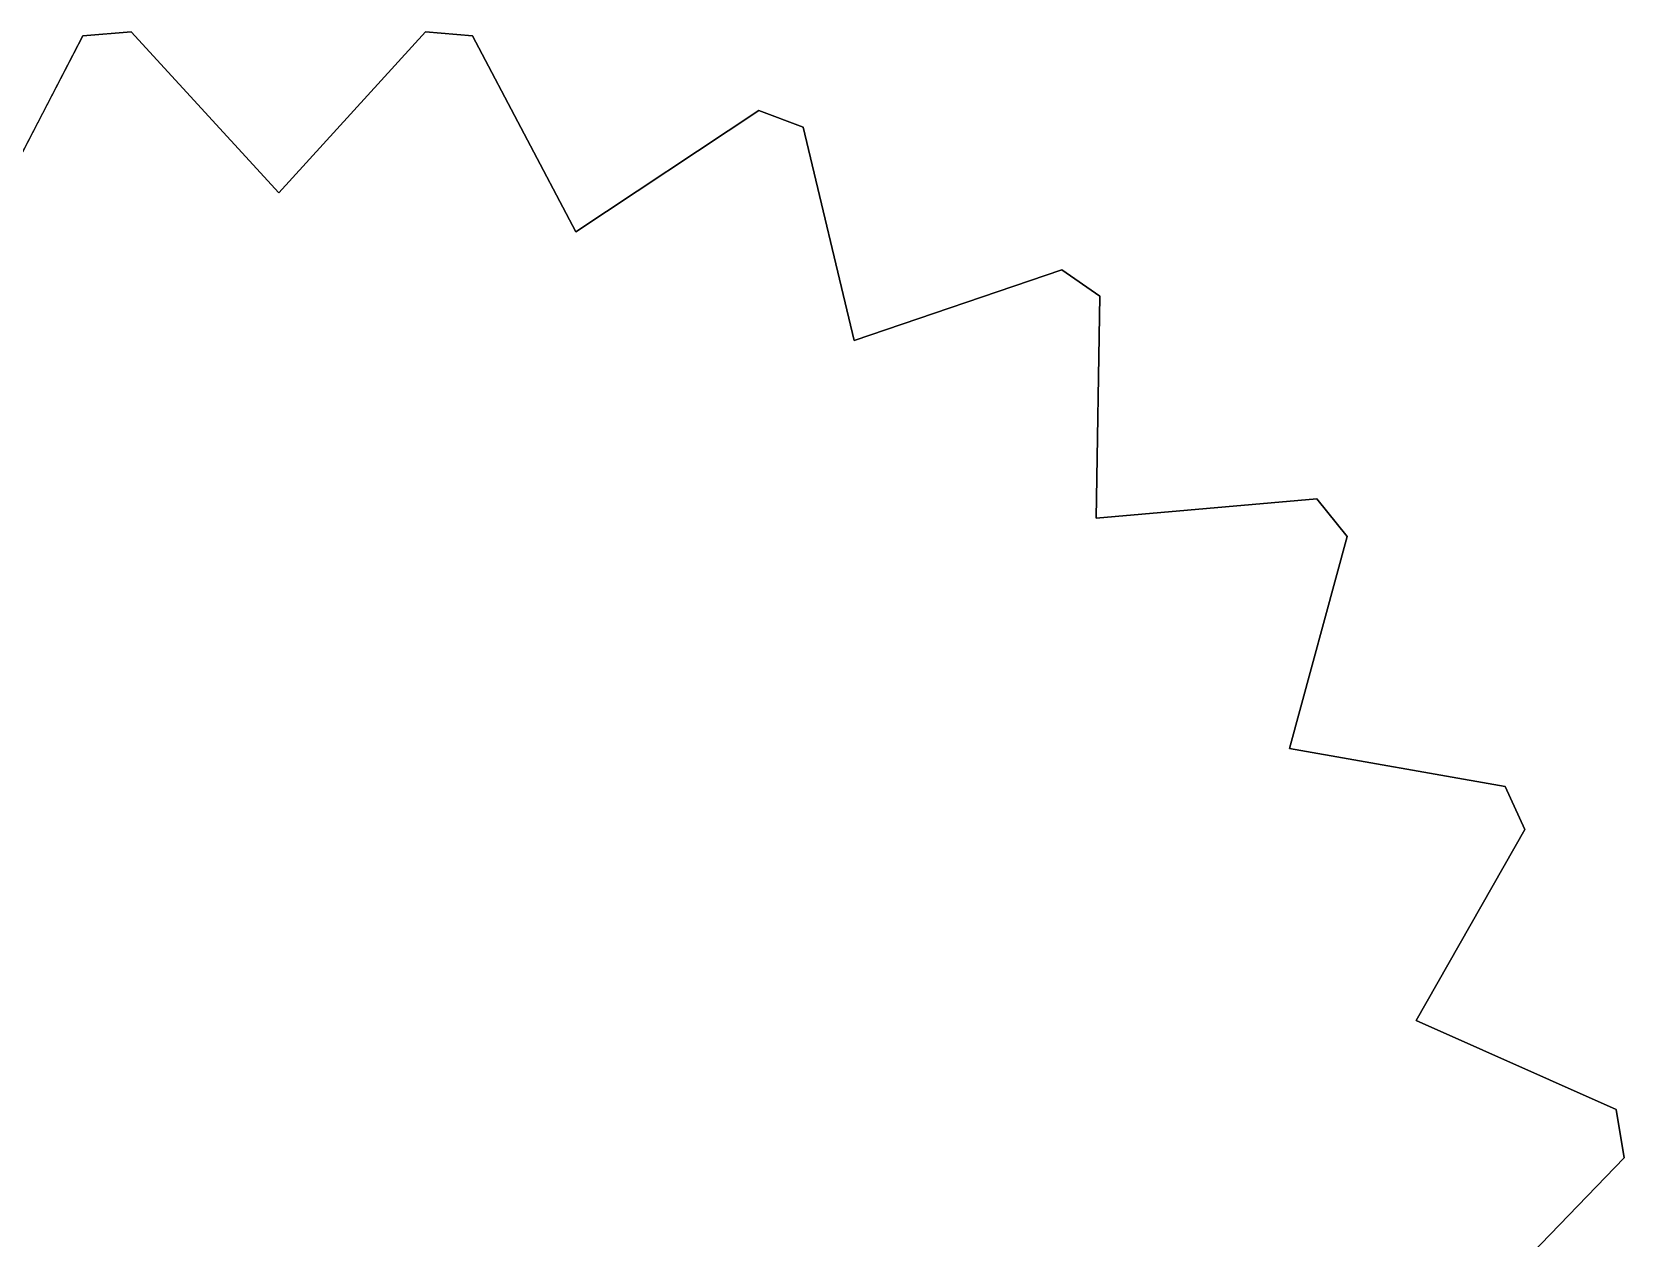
# Model space of a CAD drawing. Header units: millimetres. Extents: x -658 to 1307, y -81 to 472.
# Drawn here: x 1118.229 to 1121.375, y 43.924 to 46.307 of the extents above; entities that cross this region are included whole.
import ezdxf

# ---------------------------------------------------------------- set-up
doc = ezdxf.new("R2010")
doc.units = ezdxf.units.MM
doc.layers.get('0').update_dxf_attribs({"true_color": 0xffffff})

# ---------------------------------------------------------------- blocks, each defined once
blk = doc.blocks.new('Group67_1')
for p, q in [((1118.1282, 45.9115, 3), (1118.3297, 46.299, 3)), ((1118.3297, 46.299, 0.0004), (1118.1282, 45.9115, 0.0004)), ((1118.1282, 45.9115, 7.6996), (1118.3297, 46.299, 7.6996)), ((1118.3297, 46.299, 4.7), (1118.1282, 45.9115, 4.7)), ((1118.1282, 45.9115, 9.3996), (1118.3297, 46.299, 9.3996)), ((1118.3297, 46.299, 12.3992), (1118.1282, 45.9115, 12.3992)), ((1118.1282, 45.9115, 14.0992), (1118.3297, 46.299, 14.0992)), ((1118.3297, 46.299, 17.0988), (1118.1282, 45.9115, 17.0988)), ((1118.1282, 45.9115, 18.7988), (1118.3297, 46.299, 18.7988)), ((1118.3297, 46.299, 21.7984), (1118.1282, 45.9115, 21.7984)), ((1118.3297, 46.299, 23.4984), (1118.1282, 45.9115, 23.4984)), ((1118.1282, 45.9115, 26.498), (1118.3297, 46.299, 26.498)), ((1118.1282, 45.9115, 31.1975), (1118.3297, 46.299, 31.1975)), ((1118.3297, 46.299, 28.198), (1118.1282, 45.9115, 28.198)), ((1118.1282, 45.9115, 32.8975), (1118.3297, 46.299, 32.8975)), ((1118.3297, 46.299, 35.8971), (1118.1282, 45.9115, 35.8971)), ((1118.1282, 45.9115, 40.5967), (1118.3297, 46.299, 40.5967)), ((1118.3297, 46.299, 37.5971), (1118.1282, 45.9115, 37.5971)), ((1118.1282, 45.9115, 42.2967), (1118.3297, 46.299, 42.2967)), ((1118.3297, 46.299, 45.2963), (1118.1282, 45.9115, 45.2963)), ((1118.3297, 46.299, 3), (1118.4253, 46.3067, 3)), ((1118.4253, 46.3067, 0.0004), (1118.3297, 46.299, 0.0004)), ((1118.3297, 46.299, 7.6996), (1118.4253, 46.3067, 7.6996)), ((1118.4253, 46.3067, 4.7), (1118.3297, 46.299, 4.7)), ((1118.3297, 46.299, 9.3996), (1118.4253, 46.3067, 9.3996)), ((1118.4253, 46.3067, 12.3992), (1118.3297, 46.299, 12.3992)), ((1118.3297, 46.299, 14.0992), (1118.4253, 46.3067, 14.0992)), ((1118.4253, 46.3067, 17.0988), (1118.3297, 46.299, 17.0988)), ((1118.3297, 46.299, 18.7988), (1118.4253, 46.3067, 18.7988)), ((1118.4253, 46.3067, 21.7984), (1118.3297, 46.299, 21.7984)), ((1118.4253, 46.3067, 23.4984), (1118.3297, 46.299, 23.4984)), ((1118.3297, 46.299, 26.498), (1118.4253, 46.3067, 26.498)), ((1118.3297, 46.299, 31.1975), (1118.4253, 46.3067, 31.1975)), ((1118.4253, 46.3067, 28.198), (1118.3297, 46.299, 28.198)), ((1118.3297, 46.299, 32.8975), (1118.4253, 46.3067, 32.8975)), ((1118.4253, 46.3067, 35.8971), (1118.3297, 46.299, 35.8971)), ((1118.3297, 46.299, 40.5967), (1118.4253, 46.3067, 40.5967)), ((1118.4253, 46.3067, 37.5971), (1118.3297, 46.299, 37.5971)), ((1118.3297, 46.299, 42.2967), (1118.4253, 46.3067, 42.2967)), ((1118.4253, 46.3067, 45.2963), (1118.3297, 46.299, 45.2963)), ((1118.3297, 46.299, 3), (1118.3297, 46.299, 0.0004)), ((1118.3297, 46.299, 4.7), (1118.3297, 46.299, 7.6996)), ((1118.3297, 46.299, 9.3996), (1118.3297, 46.299, 12.3992)), ((1118.3297, 46.299, 14.0992), (1118.3297, 46.299, 17.0988)), ((1118.3297, 46.299, 18.7988), (1118.3297, 46.299, 21.7984)), ((1118.3297, 46.299, 26.498), (1118.3297, 46.299, 23.4984)), ((1118.3297, 46.299, 28.198), (1118.3297, 46.299, 31.1975)), ((1118.3297, 46.299, 32.8975), (1118.3297, 46.299, 35.8971)), ((1118.3297, 46.299, 40.5967), (1118.3297, 46.299, 37.5971)), ((1118.3297, 46.299, 45.2963), (1118.3297, 46.299, 42.2967)), ((1118.4253, 46.3067, 3), (1118.7172, 45.989, 3)), ((1118.7172, 45.989, 0.0004), (1118.4253, 46.3067, 0.0004)), ((1118.4253, 46.3067, 0.0004), (1118.4253, 46.3067, 3)), ((1118.4253, 46.3067, 7.6996), (1118.7172, 45.989, 7.6996)), ((1118.7172, 45.989, 4.7), (1118.4253, 46.3067, 4.7)), ((1118.4253, 46.3067, 4.7), (1118.4253, 46.3067, 7.6996)), ((1118.4253, 46.3067, 9.3996), (1118.4253, 46.3067, 12.3992)), ((1118.4253, 46.3067, 9.3996), (1118.7172, 45.989, 9.3996)), ((1118.7172, 45.989, 12.3992), (1118.4253, 46.3067, 12.3992)), ((1118.4253, 46.3067, 14.0992), (1118.7172, 45.989, 14.0992)), ((1118.7172, 45.989, 17.0988), (1118.4253, 46.3067, 17.0988)), ((1118.4253, 46.3067, 17.0988), (1118.4253, 46.3067, 14.0992)), ((1118.4253, 46.3067, 18.7988), (1118.4253, 46.3067, 21.7984)), ((1118.4253, 46.3067, 18.7988), (1118.7172, 45.989, 18.7988)), ((1118.7172, 45.989, 21.7984), (1118.4253, 46.3067, 21.7984)), ((1118.7172, 45.989, 23.4984), (1118.4253, 46.3067, 23.4984)), ((1118.4253, 46.3067, 26.498), (1118.7172, 45.989, 26.498)), ((1118.4253, 46.3067, 23.4984), (1118.4253, 46.3067, 26.498)), ((1118.4253, 46.3067, 31.1975), (1118.7172, 45.989, 31.1975)), ((1118.7172, 45.989, 28.198), (1118.4253, 46.3067, 28.198)), ((1118.4253, 46.3067, 31.1975), (1118.4253, 46.3067, 28.198)), ((1118.4253, 46.3067, 32.8975), (1118.7172, 45.989, 32.8975)), ((1118.7172, 45.989, 35.8971), (1118.4253, 46.3067, 35.8971)), ((1118.4253, 46.3067, 35.8971), (1118.4253, 46.3067, 32.8975)), ((1118.4253, 46.3067, 40.5967), (1118.7172, 45.989, 40.5967)), ((1118.7172, 45.989, 37.5971), (1118.4253, 46.3067, 37.5971)), ((1118.4253, 46.3067, 37.5971), (1118.4253, 46.3067, 40.5967)), ((1118.4253, 46.3067, 42.2967), (1118.7172, 45.989, 42.2967)), ((1118.7172, 45.989, 45.2963), (1118.4253, 46.3067, 45.2963)), ((1118.4253, 46.3067, 45.2963), (1118.4253, 46.3067, 42.2967)), ((1118.7172, 45.989, 3), (1119.0065, 46.3067, 3)), ((1119.0065, 46.3067, 0.0004), (1118.7172, 45.989, 0.0004)), ((1118.7172, 45.989, 7.6996), (1119.0065, 46.3067, 7.6996)), ((1119.0065, 46.3067, 4.7), (1118.7172, 45.989, 4.7)), ((1118.7172, 45.989, 9.3996), (1119.0065, 46.3067, 9.3996)), ((1119.0065, 46.3067, 12.3992), (1118.7172, 45.989, 12.3992)), ((1118.7172, 45.989, 14.0992), (1119.0065, 46.3067, 14.0992)), ((1119.0065, 46.3067, 17.0988), (1118.7172, 45.989, 17.0988)), ((1118.7172, 45.989, 18.7988), (1119.0065, 46.3067, 18.7988)), ((1119.0065, 46.3067, 21.7984), (1118.7172, 45.989, 21.7984)), ((1119.0065, 46.3067, 23.4984), (1118.7172, 45.989, 23.4984)), ((1118.7172, 45.989, 26.498), (1119.0065, 46.3067, 26.498)), ((1118.7172, 45.989, 31.1975), (1119.0065, 46.3067, 31.1975)), ((1119.0065, 46.3067, 28.198), (1118.7172, 45.989, 28.198)), ((1118.7172, 45.989, 32.8975), (1119.0065, 46.3067, 32.8975)), ((1119.0065, 46.3067, 35.8971), (1118.7172, 45.989, 35.8971)), ((1118.7172, 45.989, 40.5967), (1119.0065, 46.3067, 40.5967)), ((1119.0065, 46.3067, 37.5971), (1118.7172, 45.989, 37.5971)), ((1118.7172, 45.989, 42.2967), (1119.0065, 46.3067, 42.2967)), ((1119.0065, 46.3067, 45.2963), (1118.7172, 45.989, 45.2963)), ((1119.0065, 46.3067, 3), (1119.0995, 46.299, 3)), ((1119.0995, 46.299, 0.0004), (1119.0065, 46.3067, 0.0004)), ((1119.0065, 46.3067, 0.0004), (1119.0065, 46.3067, 3)), ((1119.0065, 46.3067, 7.6996), (1119.0995, 46.299, 7.6996)), ((1119.0995, 46.299, 4.7), (1119.0065, 46.3067, 4.7)), ((1119.0065, 46.3067, 7.6996), (1119.0065, 46.3067, 4.7)), ((1119.0065, 46.3067, 9.3996), (1119.0065, 46.3067, 12.3992)), ((1119.0065, 46.3067, 9.3996), (1119.0995, 46.299, 9.3996)), ((1119.0995, 46.299, 12.3992), (1119.0065, 46.3067, 12.3992)), ((1119.0065, 46.3067, 14.0992), (1119.0065, 46.3067, 17.0988)), ((1119.0065, 46.3067, 14.0992), (1119.0995, 46.299, 14.0992)), ((1119.0995, 46.299, 17.0988), (1119.0065, 46.3067, 17.0988)), ((1119.0065, 46.3067, 18.7988), (1119.0065, 46.3067, 21.7984)), ((1119.0065, 46.3067, 18.7988), (1119.0995, 46.299, 18.7988)), ((1119.0995, 46.299, 21.7984), (1119.0065, 46.3067, 21.7984)), ((1119.0995, 46.299, 23.4984), (1119.0065, 46.3067, 23.4984)), ((1119.0065, 46.3067, 26.498), (1119.0995, 46.299, 26.498)), ((1119.0065, 46.3067, 23.4984), (1119.0065, 46.3067, 26.498)), ((1119.0065, 46.3067, 31.1975), (1119.0995, 46.299, 31.1975)), ((1119.0995, 46.299, 28.198), (1119.0065, 46.3067, 28.198)), ((1119.0065, 46.3067, 28.198), (1119.0065, 46.3067, 31.1975)), ((1119.0065, 46.3067, 32.8975), (1119.0065, 46.3067, 35.8971)), ((1119.0065, 46.3067, 32.8975), (1119.0995, 46.299, 32.8975)), ((1119.0995, 46.299, 35.8971), (1119.0065, 46.3067, 35.8971)), ((1119.0065, 46.3067, 40.5967), (1119.0995, 46.299, 40.5967)), ((1119.0995, 46.299, 37.5971), (1119.0065, 46.3067, 37.5971)), ((1119.0065, 46.3067, 40.5967), (1119.0065, 46.3067, 37.5971)), ((1119.0065, 46.3067, 42.2967), (1119.0065, 46.3067, 45.2963)), ((1119.0995, 46.299, 42.2967), (1119.0065, 46.3067, 42.2967)), ((1119.0995, 46.299, 45.2963), (1119.0065, 46.3067, 45.2963)), ((1119.0995, 46.299, 3), (1119.3036, 45.9115, 3)), ((1119.3036, 45.9115, 0.0004), (1119.0995, 46.299, 0.0004)), ((1119.0995, 46.299, 3), (1119.0995, 46.299, 0.0004)), ((1119.0995, 46.299, 7.6996), (1119.3036, 45.9115, 7.6996)), ((1119.3036, 45.9115, 4.7), (1119.0995, 46.299, 4.7)), ((1119.0995, 46.299, 4.7), (1119.0995, 46.299, 7.6996)), ((1119.0995, 46.299, 9.3996), (1119.0995, 46.299, 12.3992)), ((1119.0995, 46.299, 9.3996), (1119.3036, 45.9115, 9.3996)), ((1119.3036, 45.9115, 12.3992), (1119.0995, 46.299, 12.3992)), ((1119.0995, 46.299, 14.0992), (1119.0995, 46.299, 17.0988)), ((1119.0995, 46.299, 14.0992), (1119.3036, 45.9115, 14.0992)), ((1119.3036, 45.9115, 17.0988), (1119.0995, 46.299, 17.0988)), ((1119.0995, 46.299, 18.7988), (1119.3036, 45.9115, 18.7988)), ((1119.3036, 45.9115, 21.7984), (1119.0995, 46.299, 21.7984)), ((1119.0995, 46.299, 21.7984), (1119.0995, 46.299, 18.7988)), ((1119.3036, 45.9115, 23.4984), (1119.0995, 46.299, 23.4984)), ((1119.0995, 46.299, 26.498), (1119.3036, 45.9115, 26.498)), ((1119.0995, 46.299, 26.498), (1119.0995, 46.299, 23.4984)), ((1119.0995, 46.299, 31.1975), (1119.3036, 45.9115, 31.1975)), ((1119.3036, 45.9115, 28.198), (1119.0995, 46.299, 28.198)), ((1119.0995, 46.299, 31.1975), (1119.0995, 46.299, 28.198)), ((1119.0995, 46.299, 32.8975), (1119.0995, 46.299, 35.8971)), ((1119.0995, 46.299, 32.8975), (1119.3036, 45.9115, 32.8975)), ((1119.3036, 45.9115, 35.8971), (1119.0995, 46.299, 35.8971)), ((1119.0995, 46.299, 40.5967), (1119.3036, 45.9115, 40.5967)), ((1119.3036, 45.9115, 37.5971), (1119.0995, 46.299, 37.5971)), ((1119.0995, 46.299, 40.5967), (1119.0995, 46.299, 37.5971)), ((1119.3036, 45.9115, 42.2967), (1119.0995, 46.299, 42.2967)), ((1119.3036, 45.9115, 45.2963), (1119.0995, 46.299, 45.2963)), ((1119.0995, 46.299, 45.2963), (1119.0995, 46.299, 42.2967)), ((1119.3036, 45.9115, 3), (1119.6652, 46.1517, 3)), ((1119.6652, 46.1517, 0.0004), (1119.3036, 45.9115, 0.0004)), ((1119.3036, 45.9115, 7.6996), (1119.6652, 46.1517, 7.6996)), ((1119.6652, 46.1517, 4.7), (1119.3036, 45.9115, 4.7)), ((1119.3036, 45.9115, 9.3996), (1119.6652, 46.1517, 9.3996)), ((1119.6652, 46.1517, 12.3992), (1119.3036, 45.9115, 12.3992)), ((1119.3036, 45.9115, 14.0992), (1119.6652, 46.1517, 14.0992)), ((1119.6652, 46.1517, 17.0988), (1119.3036, 45.9115, 17.0988)), ((1119.3036, 45.9115, 18.7988), (1119.6652, 46.1517, 18.7988)), ((1119.6652, 46.1517, 21.7984), (1119.3036, 45.9115, 21.7984)), ((1119.6652, 46.1517, 23.4984), (1119.3036, 45.9115, 23.4984)), ((1119.3036, 45.9115, 26.498), (1119.6652, 46.1517, 26.498)), ((1119.3036, 45.9115, 31.1975), (1119.6652, 46.1517, 31.1975)), ((1119.6652, 46.1517, 28.198), (1119.3036, 45.9115, 28.198)), ((1119.3036, 45.9115, 32.8975), (1119.6652, 46.1517, 32.8975)), ((1119.6652, 46.1517, 35.8971), (1119.3036, 45.9115, 35.8971)), ((1119.3036, 45.9115, 40.5967), (1119.6652, 46.1517, 40.5967)), ((1119.6652, 46.1517, 37.5971), (1119.3036, 45.9115, 37.5971)), ((1119.6652, 46.1517, 42.2967), (1119.3036, 45.9115, 42.2967)), ((1119.6652, 46.1517, 45.2963), (1119.3036, 45.9115, 45.2963)), ((1119.6652, 46.1517, 3), (1119.753, 46.1182, 3)), ((1119.753, 46.1182, 0.0004), (1119.6652, 46.1517, 0.0004)), ((1119.6652, 46.1517, 3), (1119.6652, 46.1517, 0.0004)), ((1119.6652, 46.1517, 7.6996), (1119.753, 46.1182, 7.6996)), ((1119.753, 46.1182, 4.7), (1119.6652, 46.1517, 4.7)), ((1119.6652, 46.1517, 7.6996), (1119.6652, 46.1517, 4.7)), ((1119.6652, 46.1517, 12.3992), (1119.6652, 46.1517, 9.3996)), ((1119.6652, 46.1517, 9.3996), (1119.753, 46.1182, 9.3996)), ((1119.753, 46.1182, 12.3992), (1119.6652, 46.1517, 12.3992)), ((1119.6652, 46.1517, 17.0988), (1119.6652, 46.1517, 14.0992)), ((1119.6652, 46.1517, 14.0992), (1119.753, 46.1182, 14.0992)), ((1119.753, 46.1182, 17.0988), (1119.6652, 46.1517, 17.0988)), ((1119.6652, 46.1517, 21.7984), (1119.6652, 46.1517, 18.7988)), ((1119.6652, 46.1517, 18.7988), (1119.753, 46.1182, 18.7988)), ((1119.753, 46.1182, 21.7984), (1119.6652, 46.1517, 21.7984)), ((1119.753, 46.1182, 23.4984), (1119.6652, 46.1517, 23.4984)), ((1119.6652, 46.1517, 26.498), (1119.753, 46.1182, 26.498)), ((1119.6652, 46.1517, 26.498), (1119.6652, 46.1517, 23.4984)), ((1119.6652, 46.1517, 31.1975), (1119.753, 46.1182, 31.1975)), ((1119.753, 46.1182, 28.198), (1119.6652, 46.1517, 28.198)), ((1119.6652, 46.1517, 31.1975), (1119.6652, 46.1517, 28.198)), ((1119.6652, 46.1517, 35.8971), (1119.6652, 46.1517, 32.8975)), ((1119.6652, 46.1517, 32.8975), (1119.753, 46.1182, 32.8975)), ((1119.753, 46.1182, 35.8971), (1119.6652, 46.1517, 35.8971)), ((1119.6652, 46.1517, 40.5967), (1119.753, 46.1182, 40.5967)), ((1119.753, 46.1182, 37.5971), (1119.6652, 46.1517, 37.5971)), ((1119.6652, 46.1517, 37.5971), (1119.6652, 46.1517, 40.5967)), ((1119.6652, 46.1517, 45.2963), (1119.6652, 46.1517, 42.2967)), ((1119.6652, 46.1517, 42.2967), (1119.753, 46.1182, 42.2967)), ((1119.753, 46.1182, 45.2963), (1119.6652, 46.1517, 45.2963)), ((1119.753, 46.1182, 3), (1119.8538, 45.6971, 3)), ((1119.8538, 45.6971, 0.0004), (1119.753, 46.1182, 0.0004)), ((1119.753, 46.1182, 0.0004), (1119.753, 46.1182, 3)), ((1119.753, 46.1182, 7.6996), (1119.8538, 45.6971, 7.6996)), ((1119.8538, 45.6971, 4.7), (1119.753, 46.1182, 4.7)), ((1119.753, 46.1182, 7.6996), (1119.753, 46.1182, 4.7)), ((1119.753, 46.1182, 9.3996), (1119.753, 46.1182, 12.3992)), ((1119.753, 46.1182, 9.3996), (1119.8538, 45.6971, 9.3996)), ((1119.8538, 45.6971, 12.3992), (1119.753, 46.1182, 12.3992)), ((1119.753, 46.1182, 14.0992), (1119.753, 46.1182, 17.0988)), ((1119.753, 46.1182, 14.0992), (1119.8538, 45.6971, 14.0992)), ((1119.8538, 45.6971, 17.0988), (1119.753, 46.1182, 17.0988)), ((1119.753, 46.1182, 18.7988), (1119.753, 46.1182, 21.7984)), ((1119.753, 46.1182, 18.7988), (1119.8538, 45.6971, 18.7988)), ((1119.8538, 45.6971, 21.7984), (1119.753, 46.1182, 21.7984)), ((1119.8538, 45.6971, 23.4984), (1119.753, 46.1182, 23.4984)), ((1119.753, 46.1182, 26.498), (1119.8538, 45.6971, 26.498)), ((1119.753, 46.1182, 23.4984), (1119.753, 46.1182, 26.498)), ((1119.753, 46.1182, 31.1975), (1119.8538, 45.6971, 31.1975)), ((1119.8538, 45.6971, 28.198), (1119.753, 46.1182, 28.198)), ((1119.753, 46.1182, 31.1975), (1119.753, 46.1182, 28.198)), ((1119.753, 46.1182, 32.8975), (1119.753, 46.1182, 35.8971)), ((1119.753, 46.1182, 32.8975), (1119.8538, 45.6971, 32.8975)), ((1119.8538, 45.6971, 35.8971), (1119.753, 46.1182, 35.8971)), ((1119.753, 46.1182, 40.5967), (1119.8538, 45.6971, 40.5967)), ((1119.8538, 45.6971, 37.5971), (1119.753, 46.1182, 37.5971)), ((1119.753, 46.1182, 40.5967), (1119.753, 46.1182, 37.5971)), ((1119.753, 46.1182, 42.2967), (1119.753, 46.1182, 45.2963)), ((1119.8538, 45.6971, 42.2967), (1119.753, 46.1182, 42.2967)), ((1119.8538, 45.6971, 45.2963), (1119.753, 46.1182, 45.2963)), ((1118.7172, 45.989, 3), (1118.7172, 45.989, 0.0004)), ((1118.7172, 45.989, 7.6996), (1118.7172, 45.989, 4.7)), ((1118.7172, 45.989, 12.3992), (1118.7172, 45.989, 9.3996)), ((1118.7172, 45.989, 17.0988), (1118.7172, 45.989, 14.0992)), ((1118.7172, 45.989, 21.7984), (1118.7172, 45.989, 18.7988)), ((1118.7172, 45.989, 26.498), (1118.7172, 45.989, 23.4984)), ((1118.7172, 45.989, 31.1975), (1118.7172, 45.989, 28.198)), ((1118.7172, 45.989, 35.8971), (1118.7172, 45.989, 32.8975)), ((1118.7172, 45.989, 40.5967), (1118.7172, 45.989, 37.5971)), ((1118.7172, 45.989, 42.2967), (1118.7172, 45.989, 45.2963)), ((1119.3036, 45.9115, 0.0004), (1119.3036, 45.9115, 3)), ((1119.3036, 45.9115, 7.6996), (1119.3036, 45.9115, 4.7)), ((1119.3036, 45.9115, 12.3992), (1119.3036, 45.9115, 9.3996)), ((1119.3036, 45.9115, 14.0992), (1119.3036, 45.9115, 17.0988)), ((1119.3036, 45.9115, 18.7988), (1119.3036, 45.9115, 21.7984)), ((1119.3036, 45.9115, 26.498), (1119.3036, 45.9115, 23.4984)), ((1119.3036, 45.9115, 28.198), (1119.3036, 45.9115, 31.1975)), ((1119.3036, 45.9115, 35.8971), (1119.3036, 45.9115, 32.8975)), ((1119.3036, 45.9115, 40.5967), (1119.3036, 45.9115, 37.5971)), ((1119.3036, 45.9115, 42.2967), (1119.3036, 45.9115, 45.2963)), ((1119.8538, 45.6971, 3), (1120.2645, 45.8366, 3)), ((1120.2645, 45.8366, 0.0004), (1119.8538, 45.6971, 0.0004)), ((1119.8538, 45.6971, 7.6996), (1120.2645, 45.8366, 7.6996)), ((1120.2645, 45.8366, 4.7), (1119.8538, 45.6971, 4.7)), ((1119.8538, 45.6971, 9.3996), (1120.2645, 45.8366, 9.3996)), ((1120.2645, 45.8366, 12.3992), (1119.8538, 45.6971, 12.3992)), ((1119.8538, 45.6971, 14.0992), (1120.2645, 45.8366, 14.0992)), ((1120.2645, 45.8366, 17.0988), (1119.8538, 45.6971, 17.0988)), ((1119.8538, 45.6971, 18.7988), (1120.2645, 45.8366, 18.7988)), ((1120.2645, 45.8366, 21.7984), (1119.8538, 45.6971, 21.7984)), ((1120.2645, 45.8366, 23.4984), (1119.8538, 45.6971, 23.4984)), ((1119.8538, 45.6971, 26.498), (1120.2645, 45.8366, 26.498)), ((1119.8538, 45.6971, 31.1975), (1120.2645, 45.8366, 31.1975)), ((1120.2645, 45.8366, 28.198), (1119.8538, 45.6971, 28.198)), ((1119.8538, 45.6971, 32.8975), (1120.2645, 45.8366, 32.8975)), ((1120.2645, 45.8366, 35.8971), (1119.8538, 45.6971, 35.8971)), ((1119.8538, 45.6971, 40.5967), (1120.2645, 45.8366, 40.5967)), ((1120.2645, 45.8366, 37.5971), (1119.8538, 45.6971, 37.5971)), ((1120.2645, 45.8366, 42.2967), (1119.8538, 45.6971, 42.2967)), ((1120.2645, 45.8366, 45.2963), (1119.8538, 45.6971, 45.2963)), ((1120.2645, 45.8366, 3), (1120.3394, 45.7849, 3)), ((1120.3394, 45.7849, 0.0004), (1120.2645, 45.8366, 0.0004)), ((1120.2645, 45.8366, 3), (1120.2645, 45.8366, 0.0004)), ((1120.2645, 45.8366, 7.6996), (1120.3394, 45.7849, 7.6996)), ((1120.3394, 45.7849, 4.7), (1120.2645, 45.8366, 4.7)), ((1120.2645, 45.8366, 4.7), (1120.2645, 45.8366, 7.6996)), ((1120.2645, 45.8366, 12.3992), (1120.2645, 45.8366, 9.3996)), ((1120.2645, 45.8366, 9.3996), (1120.3394, 45.7849, 9.3996)), ((1120.3394, 45.7849, 12.3992), (1120.2645, 45.8366, 12.3992)), ((1120.2645, 45.8366, 17.0988), (1120.2645, 45.8366, 14.0992)), ((1120.2645, 45.8366, 14.0992), (1120.3394, 45.7849, 14.0992)), ((1120.3394, 45.7849, 17.0988), (1120.2645, 45.8366, 17.0988)), ((1120.2645, 45.8366, 21.7984), (1120.2645, 45.8366, 18.7988)), ((1120.2645, 45.8366, 18.7988), (1120.3394, 45.7849, 18.7988)), ((1120.3394, 45.7849, 21.7984), (1120.2645, 45.8366, 21.7984)), ((1120.3394, 45.7849, 23.4984), (1120.2645, 45.8366, 23.4984)), ((1120.2645, 45.8366, 26.498), (1120.3394, 45.7849, 26.498)), ((1120.2645, 45.8366, 26.498), (1120.2645, 45.8366, 23.4984)), ((1120.2645, 45.8366, 31.1975), (1120.3394, 45.7849, 31.1975)), ((1120.3394, 45.7849, 28.198), (1120.2645, 45.8366, 28.198)), ((1120.2645, 45.8366, 31.1975), (1120.2645, 45.8366, 28.198)), ((1120.2645, 45.8366, 35.8971), (1120.2645, 45.8366, 32.8975)), ((1120.2645, 45.8366, 32.8975), (1120.3394, 45.7849, 32.8975)), ((1120.3394, 45.7849, 35.8971), (1120.2645, 45.8366, 35.8971)), ((1120.2645, 45.8366, 40.5967), (1120.3394, 45.7849, 40.5967)), ((1120.3394, 45.7849, 37.5971), (1120.2645, 45.8366, 37.5971)), ((1120.2645, 45.8366, 37.5971), (1120.2645, 45.8366, 40.5967)), ((1120.2645, 45.8366, 45.2963), (1120.2645, 45.8366, 42.2967)), ((1120.2645, 45.8366, 42.2967), (1120.3394, 45.7849, 42.2967)), ((1120.3394, 45.7849, 45.2963), (1120.2645, 45.8366, 45.2963)), ((1120.3394, 45.7849, 0.0004), (1120.3317, 45.3458, 0.0004)), ((1120.3317, 45.3458, 3), (1120.3394, 45.7849, 3)), ((1120.3394, 45.7849, 7.6996), (1120.3317, 45.3458, 7.6996)), ((1120.3317, 45.3458, 4.7), (1120.3394, 45.7849, 4.7)), ((1120.3394, 45.7849, 9.3996), (1120.3317, 45.3458, 9.3996)), ((1120.3317, 45.3458, 12.3992), (1120.3394, 45.7849, 12.3992)), ((1120.3394, 45.7849, 14.0992), (1120.3317, 45.3458, 14.0992)), ((1120.3317, 45.3458, 17.0988), (1120.3394, 45.7849, 17.0988)), ((1120.3394, 45.7849, 18.7988), (1120.3317, 45.3458, 18.7988)), ((1120.3317, 45.3458, 21.7984), (1120.3394, 45.7849, 21.7984)), ((1120.3317, 45.3458, 23.4984), (1120.3394, 45.7849, 23.4984)), ((1120.3394, 45.7849, 26.498), (1120.3317, 45.3458, 26.498)), ((1120.3394, 45.7849, 31.1975), (1120.3317, 45.3458, 31.1975)), ((1120.3317, 45.3458, 28.198), (1120.3394, 45.7849, 28.198)), ((1120.3394, 45.7849, 32.8975), (1120.3317, 45.3458, 32.8975)), ((1120.3317, 45.3458, 35.8971), (1120.3394, 45.7849, 35.8971)), ((1120.3394, 45.7849, 37.5971), (1120.3317, 45.3458, 37.5971)), ((1120.3317, 45.3458, 40.5967), (1120.3394, 45.7849, 40.5967)), ((1120.3317, 45.3458, 42.2967), (1120.3394, 45.7849, 42.2967)), ((1120.3317, 45.3458, 45.2963), (1120.3394, 45.7849, 45.2963)), ((1120.3394, 45.7849, 3), (1120.3394, 45.7849, 0.0004)), ((1120.3394, 45.7849, 4.7), (1120.3394, 45.7849, 7.6996)), ((1120.3394, 45.7849, 9.3996), (1120.3394, 45.7849, 12.3992)), ((1120.3394, 45.7849, 14.0992), (1120.3394, 45.7849, 17.0988)), ((1120.3394, 45.7849, 18.7988), (1120.3394, 45.7849, 21.7984)), ((1120.3394, 45.7849, 23.4984), (1120.3394, 45.7849, 26.498)), ((1120.3394, 45.7849, 28.198), (1120.3394, 45.7849, 31.1975)), ((1120.3394, 45.7849, 35.8971), (1120.3394, 45.7849, 32.8975)), ((1120.3394, 45.7849, 40.5967), (1120.3394, 45.7849, 37.5971)), ((1120.3394, 45.7849, 42.2967), (1120.3394, 45.7849, 45.2963)), ((1119.8538, 45.6971, 3), (1119.8538, 45.6971, 0.0004)), ((1119.8538, 45.6971, 4.7), (1119.8538, 45.6971, 7.6996)), ((1119.8538, 45.6971, 9.3996), (1119.8538, 45.6971, 12.3992)), ((1119.8538, 45.6971, 17.0988), (1119.8538, 45.6971, 14.0992)), ((1119.8538, 45.6971, 18.7988), (1119.8538, 45.6971, 21.7984)), ((1119.8538, 45.6971, 26.498), (1119.8538, 45.6971, 23.4984)), ((1119.8538, 45.6971, 31.1975), (1119.8538, 45.6971, 28.198)), ((1119.8538, 45.6971, 35.8971), (1119.8538, 45.6971, 32.8975)), ((1119.8538, 45.6971, 37.5971), (1119.8538, 45.6971, 40.5967)), ((1119.8538, 45.6971, 42.2967), (1119.8538, 45.6971, 45.2963)), ((1120.3317, 45.3458, 0.0004), (1120.7682, 45.3845, 0.0004)), ((1120.7682, 45.3845, 3), (1120.3317, 45.3458, 3)), ((1120.3317, 45.3458, 7.6996), (1120.7682, 45.3845, 7.6996)), ((1120.7682, 45.3845, 4.7), (1120.3317, 45.3458, 4.7)), ((1120.3317, 45.3458, 9.3996), (1120.7682, 45.3845, 9.3996)), ((1120.7682, 45.3845, 12.3992), (1120.3317, 45.3458, 12.3992)), ((1120.3317, 45.3458, 14.0992), (1120.7682, 45.3845, 14.0992)), ((1120.7682, 45.3845, 17.0988), (1120.3317, 45.3458, 17.0988)), ((1120.3317, 45.3458, 18.7988), (1120.7682, 45.3845, 18.7988)), ((1120.7682, 45.3845, 21.7984), (1120.3317, 45.3458, 21.7984)), ((1120.7682, 45.3845, 23.4984), (1120.3317, 45.3458, 23.4984)), ((1120.3317, 45.3458, 26.498), (1120.7682, 45.3845, 26.498)), ((1120.3317, 45.3458, 31.1975), (1120.7682, 45.3845, 31.1975)), ((1120.7682, 45.3845, 28.198), (1120.3317, 45.3458, 28.198)), ((1120.3317, 45.3458, 32.8975), (1120.7682, 45.3845, 32.8975)), ((1120.7682, 45.3845, 35.8971), (1120.3317, 45.3458, 35.8971)), ((1120.3317, 45.3458, 37.5971), (1120.7682, 45.3845, 37.5971)), ((1120.7682, 45.3845, 40.5967), (1120.3317, 45.3458, 40.5967)), ((1120.7682, 45.3845, 42.2967), (1120.3317, 45.3458, 42.2967)), ((1120.7682, 45.3845, 45.2963), (1120.3317, 45.3458, 45.2963)), ((1120.7682, 45.3845, 0.0004), (1120.8277, 45.3096, 0.0004)), ((1120.8277, 45.3096, 3), (1120.7682, 45.3845, 3)), ((1120.7682, 45.3845, 3), (1120.7682, 45.3845, 0.0004)), ((1120.7682, 45.3845, 7.6996), (1120.8277, 45.3096, 7.6996)), ((1120.8277, 45.3096, 4.7), (1120.7682, 45.3845, 4.7)), ((1120.7682, 45.3845, 7.6996), (1120.7682, 45.3845, 4.7)), ((1120.7682, 45.3845, 9.3996), (1120.8277, 45.3096, 9.3996)), ((1120.8277, 45.3096, 12.3992), (1120.7682, 45.3845, 12.3992)), ((1120.7682, 45.3845, 12.3992), (1120.7682, 45.3845, 9.3996)), ((1120.7682, 45.3845, 14.0992), (1120.8277, 45.3096, 14.0992)), ((1120.8277, 45.3096, 17.0988), (1120.7682, 45.3845, 17.0988)), ((1120.7682, 45.3845, 17.0988), (1120.7682, 45.3845, 14.0992)), ((1120.7682, 45.3845, 18.7988), (1120.7682, 45.3845, 21.7984)), ((1120.7682, 45.3845, 18.7988), (1120.8277, 45.3096, 18.7988)), ((1120.8277, 45.3096, 21.7984), (1120.7682, 45.3845, 21.7984)), ((1120.8277, 45.3096, 23.4984), (1120.7682, 45.3845, 23.4984)), ((1120.7682, 45.3845, 26.498), (1120.8277, 45.3096, 26.498)), ((1120.7682, 45.3845, 26.498), (1120.7682, 45.3845, 23.4984)), ((1120.7682, 45.3845, 31.1975), (1120.8277, 45.3096, 31.1975)), ((1120.8277, 45.3096, 28.198), (1120.7682, 45.3845, 28.198)), ((1120.7682, 45.3845, 28.198), (1120.7682, 45.3845, 31.1975)), ((1120.7682, 45.3845, 32.8975), (1120.7682, 45.3845, 35.8971)), ((1120.7682, 45.3845, 32.8975), (1120.8277, 45.3096, 32.8975)), ((1120.8277, 45.3096, 35.8971), (1120.7682, 45.3845, 35.8971)), ((1120.7682, 45.3845, 37.5971), (1120.7682, 45.3845, 40.5967)), ((1120.7682, 45.3845, 37.5971), (1120.8277, 45.3096, 37.5971)), ((1120.8277, 45.3096, 40.5967), (1120.7682, 45.3845, 40.5967)), ((1120.8277, 45.3096, 42.2967), (1120.7682, 45.3845, 42.2967)), ((1120.8277, 45.3096, 45.2963), (1120.7682, 45.3845, 45.2963)), ((1120.7682, 45.3845, 45.2963), (1120.7682, 45.3845, 42.2967)), ((1120.3317, 45.3458, 0.0004), (1120.3317, 45.3458, 3)), ((1120.3317, 45.3458, 7.6996), (1120.3317, 45.3458, 4.7)), ((1120.3317, 45.3458, 12.3992), (1120.3317, 45.3458, 9.3996)), ((1120.3317, 45.3458, 17.0988), (1120.3317, 45.3458, 14.0992)), ((1120.3317, 45.3458, 21.7984), (1120.3317, 45.3458, 18.7988)), ((1120.3317, 45.3458, 26.498), (1120.3317, 45.3458, 23.4984)), ((1120.3317, 45.3458, 31.1975), (1120.3317, 45.3458, 28.198)), ((1120.3317, 45.3458, 32.8975), (1120.3317, 45.3458, 35.8971)), ((1120.3317, 45.3458, 40.5967), (1120.3317, 45.3458, 37.5971)), ((1120.3317, 45.3458, 45.2963), (1120.3317, 45.3458, 42.2967)), ((1120.8277, 45.3096, 0.0004), (1120.714, 44.8911, 0.0004)), ((1120.714, 44.8911, 3), (1120.8277, 45.3096, 3)), ((1120.8277, 45.3096, 7.6996), (1120.714, 44.8911, 7.6996)), ((1120.714, 44.8911, 4.7), (1120.8277, 45.3096, 4.7)), ((1120.8277, 45.3096, 9.3996), (1120.714, 44.8911, 9.3996)), ((1120.714, 44.8911, 12.3992), (1120.8277, 45.3096, 12.3992)), ((1120.8277, 45.3096, 14.0992), (1120.714, 44.8911, 14.0992)), ((1120.714, 44.8911, 17.0988), (1120.8277, 45.3096, 17.0988)), ((1120.8277, 45.3096, 18.7988), (1120.714, 44.8911, 18.7988)), ((1120.714, 44.8911, 21.7984), (1120.8277, 45.3096, 21.7984)), ((1120.714, 44.8911, 23.4984), (1120.8277, 45.3096, 23.4984)), ((1120.8277, 45.3096, 26.498), (1120.714, 44.8911, 26.498)), ((1120.8277, 45.3096, 31.1975), (1120.714, 44.8911, 31.1975)), ((1120.714, 44.8911, 28.198), (1120.8277, 45.3096, 28.198)), ((1120.8277, 45.3096, 32.8975), (1120.714, 44.8911, 32.8975)), ((1120.714, 44.8911, 35.8971), (1120.8277, 45.3096, 35.8971)), ((1120.8277, 45.3096, 37.5971), (1120.714, 44.8911, 37.5971)), ((1120.714, 44.8911, 40.5967), (1120.8277, 45.3096, 40.5967)), ((1120.714, 44.8911, 42.2967), (1120.8277, 45.3096, 42.2967)), ((1120.714, 44.8911, 45.2963), (1120.8277, 45.3096, 45.2963)), ((1120.8277, 45.3096, 3), (1120.8277, 45.3096, 0.0004)), ((1120.8277, 45.3096, 4.7), (1120.8277, 45.3096, 7.6996)), ((1120.8277, 45.3096, 12.3992), (1120.8277, 45.3096, 9.3996)), ((1120.8277, 45.3096, 17.0988), (1120.8277, 45.3096, 14.0992)), ((1120.8277, 45.3096, 21.7984), (1120.8277, 45.3096, 18.7988)), ((1120.8277, 45.3096, 26.498), (1120.8277, 45.3096, 23.4984)), ((1120.8277, 45.3096, 31.1975), (1120.8277, 45.3096, 28.198)), ((1120.8277, 45.3096, 35.8971), (1120.8277, 45.3096, 32.8975)), ((1120.8277, 45.3096, 40.5967), (1120.8277, 45.3096, 37.5971)), ((1120.8277, 45.3096, 42.2967), (1120.8277, 45.3096, 45.2963)), ((1120.714, 44.8911, 0.0004), (1120.714, 44.8911, 3)), ((1120.714, 44.8911, 3), (1121.1402, 44.8162, 3)), ((1121.1402, 44.8162, 0.0004), (1120.714, 44.8911, 0.0004)), ((1120.714, 44.8911, 7.6996), (1121.1402, 44.8162, 7.6996)), ((1121.1402, 44.8162, 4.7), (1120.714, 44.8911, 4.7)), ((1120.714, 44.8911, 7.6996), (1120.714, 44.8911, 4.7)), ((1120.714, 44.8911, 12.3992), (1120.714, 44.8911, 9.3996)), ((1120.714, 44.8911, 9.3996), (1121.1402, 44.8162, 9.3996)), ((1121.1402, 44.8162, 12.3992), (1120.714, 44.8911, 12.3992)), ((1120.714, 44.8911, 17.0988), (1120.714, 44.8911, 14.0992)), ((1120.714, 44.8911, 14.0992), (1121.1402, 44.8162, 14.0992)), ((1121.1402, 44.8162, 17.0988), (1120.714, 44.8911, 17.0988)), ((1120.714, 44.8911, 21.7984), (1120.714, 44.8911, 18.7988)), ((1120.714, 44.8911, 18.7988), (1121.1402, 44.8162, 18.7988)), ((1121.1402, 44.8162, 21.7984), (1120.714, 44.8911, 21.7984)), ((1121.1402, 44.8162, 23.4984), (1120.714, 44.8911, 23.4984)), ((1120.714, 44.8911, 26.498), (1121.1402, 44.8162, 26.498)), ((1120.714, 44.8911, 26.498), (1120.714, 44.8911, 23.4984)), ((1120.714, 44.8911, 31.1975), (1121.1402, 44.8162, 31.1975)), ((1121.1402, 44.8162, 28.198), (1120.714, 44.8911, 28.198)), ((1120.714, 44.8911, 31.1975), (1120.714, 44.8911, 28.198)), ((1120.714, 44.8911, 32.8975), (1120.714, 44.8911, 35.8971)), ((1120.714, 44.8911, 32.8975), (1121.1402, 44.8162, 32.8975)), ((1121.1402, 44.8162, 35.8971), (1120.714, 44.8911, 35.8971)), ((1120.714, 44.8911, 37.5971), (1120.714, 44.8911, 40.5967)), ((1120.714, 44.8911, 37.5971), (1121.1402, 44.8162, 37.5971)), ((1121.1402, 44.8162, 40.5967), (1120.714, 44.8911, 40.5967)), ((1121.1402, 44.8162, 42.2967), (1120.714, 44.8911, 42.2967)), ((1120.714, 44.8911, 45.2963), (1120.714, 44.8911, 42.2967)), ((1121.1402, 44.8162, 45.2963), (1120.714, 44.8911, 45.2963)), ((1121.1402, 44.8162, 3), (1121.179, 44.731, 3)), ((1121.179, 44.731, 0.0004), (1121.1402, 44.8162, 0.0004)), ((1121.1402, 44.8162, 0.0004), (1121.1402, 44.8162, 3)), ((1121.1402, 44.8162, 7.6996), (1121.179, 44.731, 7.6996)), ((1121.179, 44.731, 4.7), (1121.1402, 44.8162, 4.7)), ((1121.1402, 44.8162, 4.7), (1121.1402, 44.8162, 7.6996)), ((1121.1402, 44.8162, 9.3996), (1121.1402, 44.8162, 12.3992)), ((1121.1402, 44.8162, 9.3996), (1121.179, 44.731, 9.3996)), ((1121.179, 44.731, 12.3992), (1121.1402, 44.8162, 12.3992)), ((1121.1402, 44.8162, 14.0992), (1121.179, 44.731, 14.0992)), ((1121.179, 44.731, 17.0988), (1121.1402, 44.8162, 17.0988)), ((1121.1402, 44.8162, 17.0988), (1121.1402, 44.8162, 14.0992)), ((1121.1402, 44.8162, 18.7988), (1121.1402, 44.8162, 21.7984)), ((1121.1402, 44.8162, 18.7988), (1121.179, 44.731, 18.7988)), ((1121.179, 44.731, 21.7984), (1121.1402, 44.8162, 21.7984)), ((1121.179, 44.731, 23.4984), (1121.1402, 44.8162, 23.4984)), ((1121.1402, 44.8162, 26.498), (1121.179, 44.731, 26.498)), ((1121.1402, 44.8162, 26.498), (1121.1402, 44.8162, 23.4984)), ((1121.1402, 44.8162, 31.1975), (1121.179, 44.731, 31.1975)), ((1121.179, 44.731, 28.198), (1121.1402, 44.8162, 28.198)), ((1121.1402, 44.8162, 31.1975), (1121.1402, 44.8162, 28.198)), ((1121.1402, 44.8162, 32.8975), (1121.179, 44.731, 32.8975)), ((1121.179, 44.731, 35.8971), (1121.1402, 44.8162, 35.8971)), ((1121.1402, 44.8162, 35.8971), (1121.1402, 44.8162, 32.8975)), ((1121.1402, 44.8162, 37.5971), (1121.179, 44.731, 37.5971)), ((1121.179, 44.731, 40.5967), (1121.1402, 44.8162, 40.5967)), ((1121.1402, 44.8162, 40.5967), (1121.1402, 44.8162, 37.5971)), ((1121.179, 44.731, 42.2967), (1121.1402, 44.8162, 42.2967)), ((1121.179, 44.731, 45.2963), (1121.1402, 44.8162, 45.2963)), ((1121.1402, 44.8162, 45.2963), (1121.1402, 44.8162, 42.2967)), ((1121.179, 44.731, 3), (1120.9646, 44.3538, 3)), ((1120.9646, 44.3538, 0.0004), (1121.179, 44.731, 0.0004)), ((1121.179, 44.731, 7.6996), (1120.9646, 44.3538, 7.6996)), ((1120.9646, 44.3538, 4.7), (1121.179, 44.731, 4.7)), ((1121.179, 44.731, 9.3996), (1120.9646, 44.3538, 9.3996)), ((1120.9646, 44.3538, 12.3992), (1121.179, 44.731, 12.3992)), ((1121.179, 44.731, 14.0992), (1120.9646, 44.3538, 14.0992)), ((1120.9646, 44.3538, 17.0988), (1121.179, 44.731, 17.0988)), ((1121.179, 44.731, 18.7988), (1120.9646, 44.3538, 18.7988)), ((1120.9646, 44.3538, 21.7984), (1121.179, 44.731, 21.7984)), ((1120.9646, 44.3538, 23.4984), (1121.179, 44.731, 23.4984)), ((1121.179, 44.731, 26.498), (1120.9646, 44.3538, 26.498)), ((1121.179, 44.731, 31.1975), (1120.9646, 44.3538, 31.1975)), ((1120.9646, 44.3538, 28.198), (1121.179, 44.731, 28.198)), ((1121.179, 44.731, 32.8975), (1120.9646, 44.3538, 32.8975)), ((1120.9646, 44.3538, 35.8971), (1121.179, 44.731, 35.8971)), ((1121.179, 44.731, 37.5971), (1120.9646, 44.3538, 37.5971)), ((1120.9646, 44.3538, 40.5967), (1121.179, 44.731, 40.5967)), ((1120.9646, 44.3538, 42.2967), (1121.179, 44.731, 42.2967)), ((1120.9646, 44.3538, 45.2963), (1121.179, 44.731, 45.2963)), ((1121.179, 44.731, 3), (1121.179, 44.731, 0.0004)), ((1121.179, 44.731, 7.6996), (1121.179, 44.731, 4.7)), ((1121.179, 44.731, 12.3992), (1121.179, 44.731, 9.3996)), ((1121.179, 44.731, 14.0992), (1121.179, 44.731, 17.0988)), ((1121.179, 44.731, 21.7984), (1121.179, 44.731, 18.7988)), ((1121.179, 44.731, 26.498), (1121.179, 44.731, 23.4984)), ((1121.179, 44.731, 31.1975), (1121.179, 44.731, 28.198)), ((1121.179, 44.731, 35.8971), (1121.179, 44.731, 32.8975)), ((1121.179, 44.731, 40.5967), (1121.179, 44.731, 37.5971)), ((1121.179, 44.731, 45.2963), (1121.179, 44.731, 42.2967)), ((1120.9646, 44.3538, 3), (1121.3598, 44.1781, 3)), ((1121.3598, 44.1781, 0.0004), (1120.9646, 44.3538, 0.0004)), ((1120.9646, 44.3538, 0.0004), (1120.9646, 44.3538, 3)), ((1120.9646, 44.3538, 7.6996), (1121.3598, 44.1781, 7.6996)), ((1121.3598, 44.1781, 4.7), (1120.9646, 44.3538, 4.7)), ((1120.9646, 44.3538, 4.7), (1120.9646, 44.3538, 7.6996)), ((1120.9646, 44.3538, 9.3996), (1120.9646, 44.3538, 12.3992)), ((1120.9646, 44.3538, 9.3996), (1121.3598, 44.1781, 9.3996)), ((1121.3598, 44.1781, 12.3992), (1120.9646, 44.3538, 12.3992)), ((1120.9646, 44.3538, 17.0988), (1120.9646, 44.3538, 14.0992)), ((1120.9646, 44.3538, 14.0992), (1121.3598, 44.1781, 14.0992)), ((1121.3598, 44.1781, 17.0988), (1120.9646, 44.3538, 17.0988)), ((1120.9646, 44.3538, 18.7988), (1120.9646, 44.3538, 21.7984)), ((1120.9646, 44.3538, 18.7988), (1121.3598, 44.1781, 18.7988)), ((1121.3598, 44.1781, 21.7984), (1120.9646, 44.3538, 21.7984)), ((1121.3598, 44.1781, 23.4984), (1120.9646, 44.3538, 23.4984)), ((1120.9646, 44.3538, 26.498), (1121.3598, 44.1781, 26.498)), ((1120.9646, 44.3538, 23.4984), (1120.9646, 44.3538, 26.498)), ((1120.9646, 44.3538, 31.1975), (1121.3598, 44.1781, 31.1975)), ((1121.3598, 44.1781, 28.198), (1120.9646, 44.3538, 28.198)), ((1120.9646, 44.3538, 28.198), (1120.9646, 44.3538, 31.1975)), ((1120.9646, 44.3538, 32.8975), (1120.9646, 44.3538, 35.8971)), ((1120.9646, 44.3538, 32.8975), (1121.3598, 44.1781, 32.8975)), ((1121.3598, 44.1781, 35.8971), (1120.9646, 44.3538, 35.8971)), ((1120.9646, 44.3538, 37.5971), (1120.9646, 44.3538, 40.5967)), ((1120.9646, 44.3538, 37.5971), (1121.3598, 44.1781, 37.5971)), ((1121.3598, 44.1781, 40.5967), (1120.9646, 44.3538, 40.5967)), ((1121.3598, 44.1781, 42.2967), (1120.9646, 44.3538, 42.2967)), ((1120.9646, 44.3538, 42.2967), (1120.9646, 44.3538, 45.2963)), ((1121.3598, 44.1781, 45.2963), (1120.9646, 44.3538, 45.2963)), ((1121.3753, 44.0826, 3), (1121.3598, 44.1781, 3)), ((1121.3598, 44.1781, 0.0004), (1121.3598, 44.1781, 3)), ((1121.3753, 44.0826, 7.6996), (1121.3598, 44.1781, 7.6996)), ((1121.3598, 44.1781, 4.7), (1121.3598, 44.1781, 7.6996)), ((1121.3598, 44.1781, 12.3992), (1121.3598, 44.1781, 9.3996)), ((1121.3753, 44.0826, 12.3992), (1121.3598, 44.1781, 12.3992)), ((1121.3598, 44.1781, 17.0988), (1121.3598, 44.1781, 14.0992)), ((1121.3753, 44.0826, 17.0988), (1121.3598, 44.1781, 17.0988)), ((1121.3598, 44.1781, 18.7988), (1121.3598, 44.1781, 21.7984)), ((1121.3753, 44.0826, 21.7984), (1121.3598, 44.1781, 21.7984)), ((1121.3753, 44.0826, 26.498), (1121.3598, 44.1781, 26.498)), ((1121.3598, 44.1781, 23.4984), (1121.3598, 44.1781, 26.498)), ((1121.3753, 44.0826, 31.1975), (1121.3598, 44.1781, 31.1975)), ((1121.3598, 44.1781, 31.1975), (1121.3598, 44.1781, 28.198)), ((1121.3598, 44.1781, 32.8975), (1121.3598, 44.1781, 35.8971)), ((1121.3753, 44.0826, 35.8971), (1121.3598, 44.1781, 35.8971)), ((1121.3598, 44.1781, 40.5967), (1121.3598, 44.1781, 37.5971)), ((1121.3753, 44.0826, 40.5967), (1121.3598, 44.1781, 40.5967)), ((1121.3598, 44.1781, 45.2963), (1121.3598, 44.1781, 42.2967)), ((1121.3753, 44.0826, 45.2963), (1121.3598, 44.1781, 45.2963)), ((1121.3598, 44.1781, 0.0004), (1121.3753, 44.0826, 0.0004)), ((1121.3598, 44.1781, 4.7), (1121.3753, 44.0826, 4.7)), ((1121.3598, 44.1781, 9.3996), (1121.3753, 44.0826, 9.3996)), ((1121.3598, 44.1781, 14.0992), (1121.3753, 44.0826, 14.0992)), ((1121.3598, 44.1781, 18.7988), (1121.3753, 44.0826, 18.7988)), ((1121.3598, 44.1781, 23.4984), (1121.3753, 44.0826, 23.4984)), ((1121.3598, 44.1781, 28.198), (1121.3753, 44.0826, 28.198)), ((1121.3598, 44.1781, 32.8975), (1121.3753, 44.0826, 32.8975)), ((1121.3598, 44.1781, 37.5971), (1121.3753, 44.0826, 37.5971)), ((1121.3598, 44.1781, 42.2967), (1121.3753, 44.0826, 42.2967)), ((1121.3753, 44.0826, 3), (1121.0757, 43.7726, 3)), ((1121.0757, 43.7726, 0.0004), (1121.3753, 44.0826, 0.0004)), ((1121.3753, 44.0826, 7.6996), (1121.0757, 43.7726, 7.6996)), ((1121.0757, 43.7726, 4.7), (1121.3753, 44.0826, 4.7)), ((1121.3753, 44.0826, 9.3996), (1121.0757, 43.7726, 9.3996)), ((1121.0757, 43.7726, 12.3992), (1121.3753, 44.0826, 12.3992)), ((1121.3753, 44.0826, 14.0992), (1121.0757, 43.7726, 14.0992)), ((1121.0757, 43.7726, 17.0988), (1121.3753, 44.0826, 17.0988)), ((1121.3753, 44.0826, 18.7988), (1121.0757, 43.7726, 18.7988)), ((1121.0757, 43.7726, 21.7984), (1121.3753, 44.0826, 21.7984)), ((1121.0757, 43.7726, 23.4984), (1121.3753, 44.0826, 23.4984)), ((1121.3753, 44.0826, 26.498), (1121.0757, 43.7726, 26.498)), ((1121.3753, 44.0826, 31.1975), (1121.0757, 43.7726, 31.1975)), ((1121.0757, 43.7726, 28.198), (1121.3753, 44.0826, 28.198)), ((1121.3753, 44.0826, 32.8975), (1121.0757, 43.7726, 32.8975)), ((1121.0757, 43.7726, 35.8971), (1121.3753, 44.0826, 35.8971)), ((1121.3753, 44.0826, 37.5971), (1121.0757, 43.7726, 37.5971)), ((1121.0757, 43.7726, 40.5967), (1121.3753, 44.0826, 40.5967)), ((1121.0757, 43.7726, 42.2967), (1121.3753, 44.0826, 42.2967)), ((1121.0757, 43.7726, 45.2963), (1121.3753, 44.0826, 45.2963)), ((1121.3753, 44.0826, 3), (1121.3753, 44.0826, 0.0004)), ((1121.3753, 44.0826, 7.6996), (1121.3753, 44.0826, 4.7)), ((1121.3753, 44.0826, 9.3996), (1121.3753, 44.0826, 12.3992)), ((1121.3753, 44.0826, 17.0988), (1121.3753, 44.0826, 14.0992)), ((1121.3753, 44.0826, 21.7984), (1121.3753, 44.0826, 18.7988)), ((1121.3753, 44.0826, 26.498), (1121.3753, 44.0826, 23.4984)), ((1121.3753, 44.0826, 28.198), (1121.3753, 44.0826, 31.1975)), ((1121.3753, 44.0826, 32.8975), (1121.3753, 44.0826, 35.8971)), ((1121.3753, 44.0826, 37.5971), (1121.3753, 44.0826, 40.5967)), ((1121.3753, 44.0826, 42.2967), (1121.3753, 44.0826, 45.2963))]:
    blk.add_line(p, q)

msp = doc.modelspace()

# ---------------------------------------------------------------- block references
msp.add_blockref('Group67_1', (0, 0))

doc.saveas('drawing.dxf')
